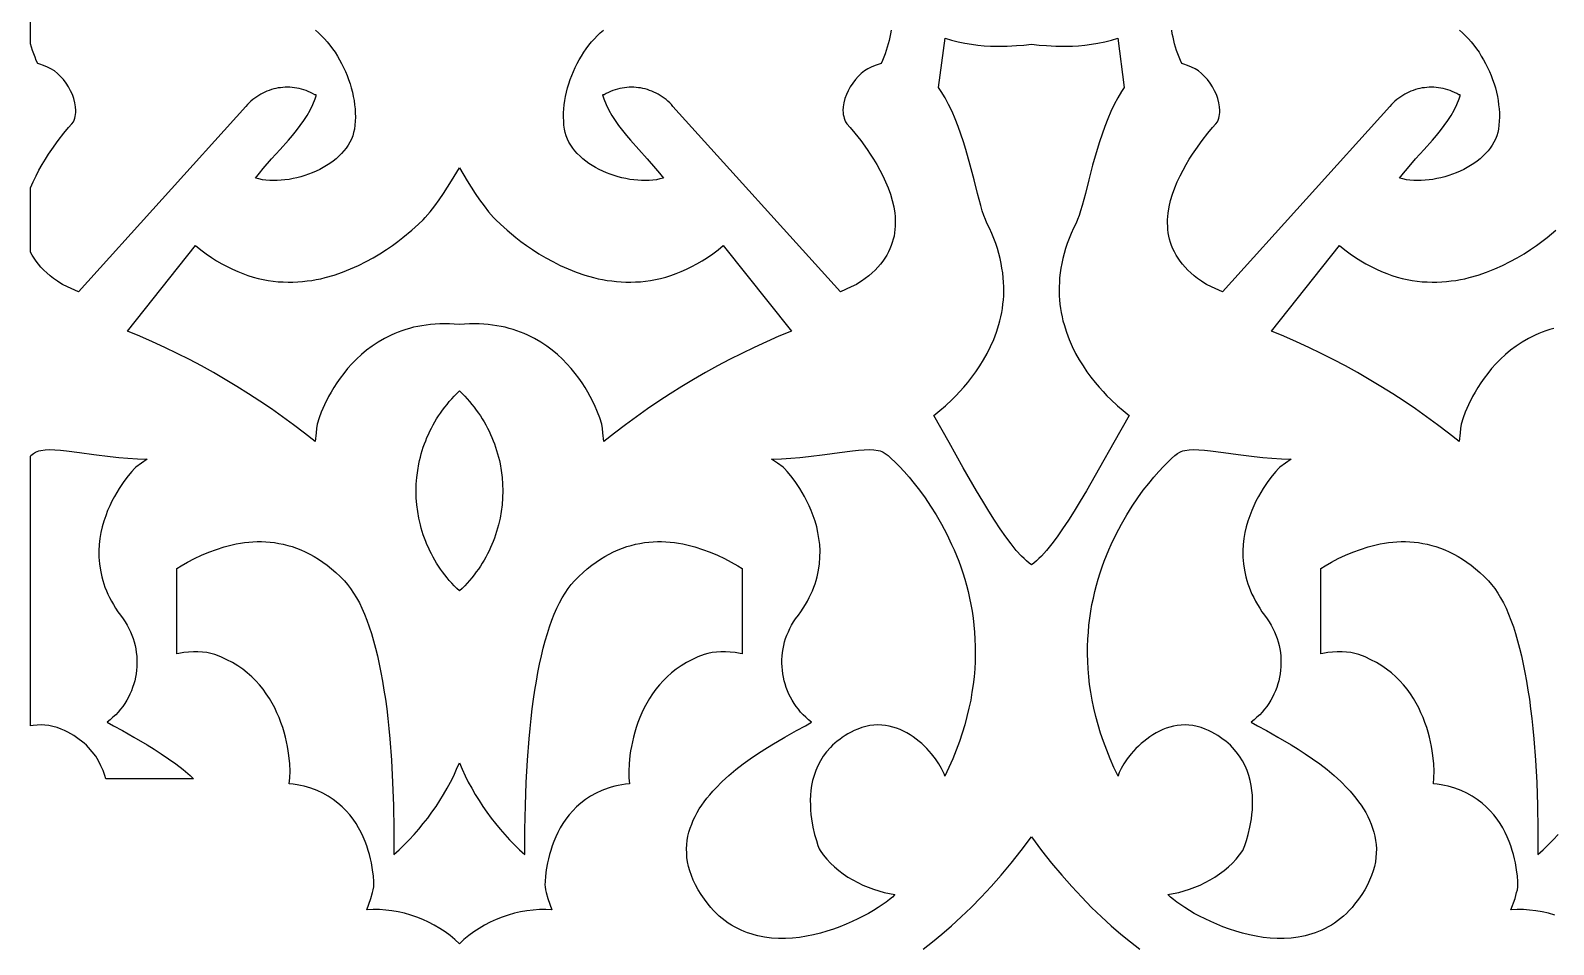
# Model space of a CAD drawing. Extents: x -350 to 350, y -780 to 780.
# Drawn here: x -110 to -3.5, y -111.6 to -47.7 of the extents above; entities that cross this region are included whole.
import ezdxf

# ---------------------------------------------------------------- set-up
doc = ezdxf.new("R2010")
doc.units = 0
doc.layers.add('LAYER_1', color=18, linetype='CONTINUOUS')

msp = doc.modelspace()

# ---------------------------------------------------------------- linework, layer by layer
at = {"layer": 'LAYER_1'}
for points in [[(-90.07, -47.67), (-89.86, -47.86), (-89.65, -48.07), (-89.44, -48.28), (-89.25, -48.5), (-89.06, -48.74), (-88.88, -48.98), (-88.7, -49.23), (-88.54, -49.49), (-88.38, -49.75), (-88.24, -50.02), (-88.1, -50.29), (-87.97, -50.57), (-87.86, -50.85), (-87.75, -51.14), (-87.65, -51.43), (-87.57, -51.72), (-87.49, -52.01), (-87.43, -52.31), (-87.37, -52.6), (-87.33, -52.89), (-87.3, -53.19), (-87.29, -53.47), (-87.28, -53.76), (-87.29, -54.05), (-87.31, -54.33), (-87.35, -54.6), (-87.4, -54.84), (-87.46, -55.07), (-87.55, -55.29), (-87.66, -55.51), (-87.78, -55.72), (-87.92, -55.92), (-88.08, -56.12), (-88.25, -56.31), (-88.43, -56.49), (-88.63, -56.67), (-88.84, -56.83), (-89.06, -56.99), (-89.29, -57.14), (-89.53, -57.28), (-89.77, -57.41), (-90.03, -57.54), (-90.29, -57.65), (-90.55, -57.75), (-90.82, -57.84), (-91.09, -57.93), (-91.37, -58), (-91.64, -58.06), (-91.92, -58.11), (-92.2, -58.15), (-92.47, -58.17), (-92.74, -58.19), (-93.01, -58.19), (-93.27, -58.18), (-93.53, -58.16), (-93.78, -58.13), (-94.03, -58.08), (-94.26, -58.02), (-93.99, -57.67), (-93.72, -57.34), (-93.14, -56.68), (-92.54, -56.03), (-91.96, -55.37), (-91.68, -55.04), (-91.4, -54.7), (-91.14, -54.35), (-90.89, -54), (-90.66, -53.64), (-90.45, -53.27), (-90.26, -52.88), (-90.09, -52.49), (-90.02, -52.26), (-90.01, -52.19), (-90.12, -52.19), (-90.27, -52.1), (-90.42, -52.03), (-90.57, -51.96), (-90.73, -51.9), (-90.89, -51.84), (-91.05, -51.8), (-91.21, -51.76), (-91.37, -51.73), (-91.54, -51.7), (-91.7, -51.68), (-91.86, -51.67), (-92.03, -51.67), (-92.19, -51.67), (-92.35, -51.68), (-92.51, -51.7), (-92.67, -51.72), (-92.83, -51.75), (-92.99, -51.79), (-93.15, -51.83), (-93.31, -51.89), (-93.46, -51.94), (-93.61, -52.01), (-93.76, -52.08), (-93.9, -52.16), (-94.04, -52.24), (-94.18, -52.33), (-94.32, -52.43), (-94.45, -52.53), (-94.58, -52.64), (-94.7, -52.76), (-94.82, -52.88), (-94.94, -53.01), (-106.65, -65.96), (-107.41, -65.63), (-107.77, -65.45), (-107.95, -65.34), (-108.12, -65.23), (-108.38, -65.04), (-108.63, -64.85), (-108.86, -64.65), (-109.07, -64.45), (-109.27, -64.24), (-109.44, -64.04), (-109.61, -63.83), (-109.75, -63.61), (-109.89, -63.4), (-110, -63.19), (-110, -58.74), (-109.99, -58.7), (-109.81, -58.27), (-109.61, -57.86), (-109.41, -57.46), (-109.19, -57.07), (-108.96, -56.7), (-108.73, -56.34), (-108.51, -56.01), (-108.06, -55.4), (-107.66, -54.89), (-107.33, -54.49), (-107.1, -54.22), (-107, -54.08), (-106.95, -53.96), (-106.9, -53.83), (-106.87, -53.71), (-106.85, -53.57), (-106.83, -53.44), (-106.83, -53.3), (-106.84, -53.03), (-106.89, -52.75), (-106.96, -52.46), (-107.06, -52.18), (-107.19, -51.91), (-107.34, -51.64), (-107.51, -51.38), (-107.69, -51.14), (-107.89, -50.92), (-108.11, -50.71), (-108.33, -50.53), (-108.57, -50.38), (-108.81, -50.26), (-109.08, -50.14), (-109.35, -50.05), (-109.48, -50.01), (-109.59, -49.79), (-109.68, -49.56), (-109.77, -49.33), (-109.85, -49.1), (-109.92, -48.87), (-109.99, -48.64), (-110, -48.6), (-110, -44.28)], [(-49.81, -47.69), (-49.85, -47.93), (-49.9, -48.16), (-49.95, -48.4), (-50.01, -48.64), (-50.08, -48.87), (-50.15, -49.1), (-50.24, -49.33), (-50.32, -49.56), (-50.42, -49.79), (-50.52, -50.01), (-50.65, -50.05), (-50.92, -50.14), (-51.2, -50.26), (-51.44, -50.38), (-51.67, -50.53), (-51.9, -50.71), (-52.11, -50.92), (-52.31, -51.14), (-52.5, -51.38), (-52.67, -51.64), (-52.81, -51.91), (-52.94, -52.18), (-53.04, -52.46), (-53.12, -52.75), (-53.16, -53.03), (-53.18, -53.3), (-53.17, -53.44), (-53.16, -53.57), (-53.13, -53.71), (-53.1, -53.83), (-53.06, -53.96), (-53.01, -54.08), (-52.9, -54.22), (-52.67, -54.49), (-52.34, -54.89), (-51.94, -55.4), (-51.5, -56.01), (-51.27, -56.34), (-51.04, -56.7), (-50.82, -57.07), (-50.6, -57.46), (-50.39, -57.86), (-50.2, -58.27), (-50.02, -58.7), (-49.86, -59.14), (-49.73, -59.58), (-49.63, -60.03), (-49.56, -60.48), (-49.54, -60.7), (-49.52, -60.93), (-49.52, -61.16), (-49.53, -61.39), (-49.55, -61.61), (-49.57, -61.84), (-49.61, -62.07), (-49.67, -62.29), (-49.73, -62.52), (-49.81, -62.74), (-49.9, -62.96), (-50, -63.18), (-50.12, -63.4), (-50.25, -63.61), (-50.4, -63.83), (-50.56, -64.04), (-50.74, -64.24), (-50.93, -64.45), (-51.14, -64.65), (-51.37, -64.85), (-51.62, -65.04), (-51.88, -65.23), (-52.06, -65.34), (-52.23, -65.45), (-52.6, -65.63), (-53.35, -65.96), (-65.07, -53.01), (-65.18, -52.88), (-65.3, -52.76), (-65.42, -52.64), (-65.55, -52.53), (-65.68, -52.43), (-65.82, -52.33), (-65.96, -52.24), (-66.1, -52.16), (-66.25, -52.08), (-66.4, -52.01), (-66.55, -51.94), (-66.7, -51.89), (-66.85, -51.83), (-67.01, -51.79), (-67.17, -51.75), (-67.33, -51.72), (-67.49, -51.7), (-67.65, -51.68), (-67.81, -51.67), (-67.98, -51.67), (-68.14, -51.67), (-68.3, -51.68), (-68.47, -51.7), (-68.63, -51.73), (-68.79, -51.76), (-68.95, -51.8), (-69.11, -51.84), (-69.27, -51.9), (-69.43, -51.96), (-69.58, -52.03), (-69.74, -52.1), (-69.89, -52.19), (-70, -52.19), (-69.98, -52.26), (-69.91, -52.49), (-69.75, -52.88), (-69.56, -53.27), (-69.35, -53.64), (-69.11, -54), (-68.87, -54.35), (-68.6, -54.7), (-68.33, -55.04), (-68.04, -55.37), (-67.46, -56.03), (-66.87, -56.68), (-66.29, -57.34), (-66.01, -57.67), (-65.74, -58.02), (-65.98, -58.08), (-66.22, -58.13), (-66.47, -58.16), (-66.73, -58.18), (-66.99, -58.19), (-67.26, -58.19), (-67.53, -58.17), (-67.81, -58.15), (-68.08, -58.11), (-68.36, -58.06), (-68.64, -58), (-68.91, -57.93), (-69.18, -57.84), (-69.45, -57.75), (-69.72, -57.65), (-69.98, -57.54), (-70.23, -57.41), (-70.48, -57.28), (-70.72, -57.14), (-70.95, -56.99), (-71.17, -56.83), (-71.37, -56.67), (-71.57, -56.49), (-71.76, -56.31), (-71.93, -56.12), (-72.08, -55.92), (-72.22, -55.72), (-72.35, -55.51), (-72.45, -55.29), (-72.54, -55.07), (-72.61, -54.84), (-72.66, -54.6), (-72.69, -54.33), (-72.71, -54.05), (-72.72, -53.76), (-72.72, -53.47), (-72.7, -53.19), (-72.67, -52.89), (-72.63, -52.6), (-72.58, -52.31), (-72.51, -52.01), (-72.44, -51.72), (-72.35, -51.43), (-72.26, -51.14), (-72.15, -50.85), (-72.03, -50.57), (-71.9, -50.29), (-71.77, -50.02), (-71.62, -49.75), (-71.46, -49.49), (-71.3, -49.23), (-71.13, -48.98), (-70.95, -48.74), (-70.76, -48.5), (-70.56, -48.28), (-70.36, -48.07), (-70.15, -47.86), (-69.93, -47.67)], [(-10.07, -47.67), (-9.85, -47.86), (-9.64, -48.07), (-9.44, -48.28), (-9.24, -48.5), (-9.06, -48.74), (-8.87, -48.98), (-8.7, -49.23), (-8.54, -49.49), (-8.38, -49.75), (-8.24, -50.02), (-8.1, -50.29), (-7.97, -50.57), (-7.85, -50.85), (-7.75, -51.14), (-7.65, -51.43), (-7.56, -51.72), (-7.49, -52.01), (-7.42, -52.31), (-7.37, -52.6), (-7.33, -52.89), (-7.3, -53.19), (-7.28, -53.47), (-7.28, -53.76), (-7.29, -54.05), (-7.31, -54.33), (-7.35, -54.6), (-7.39, -54.84), (-7.46, -55.07), (-7.55, -55.29), (-7.66, -55.51), (-7.78, -55.72), (-7.92, -55.92), (-8.07, -56.12), (-8.25, -56.31), (-8.43, -56.49), (-8.63, -56.67), (-8.84, -56.83), (-9.06, -56.99), (-9.29, -57.14), (-9.52, -57.28), (-9.77, -57.41), (-10.03, -57.54), (-10.29, -57.65), (-10.55, -57.75), (-10.82, -57.84), (-11.09, -57.93), (-11.37, -58), (-11.64, -58.06), (-11.92, -58.11), (-12.19, -58.15), (-12.47, -58.17), (-12.74, -58.19), (-13.01, -58.19), (-13.27, -58.18), (-13.53, -58.16), (-13.78, -58.13), (-14.02, -58.08), (-14.26, -58.02), (-13.99, -57.67), (-13.71, -57.34), (-13.14, -56.68), (-12.54, -56.03), (-11.96, -55.37), (-11.67, -55.04), (-11.4, -54.7), (-11.14, -54.35), (-10.89, -54), (-10.66, -53.64), (-10.44, -53.27), (-10.25, -52.88), (-10.09, -52.49), (-10.02, -52.26), (-10.01, -52.19), (-10.11, -52.19), (-10.26, -52.1), (-10.42, -52.03), (-10.57, -51.96), (-10.73, -51.9), (-10.89, -51.84), (-11.05, -51.8), (-11.21, -51.76), (-11.37, -51.73), (-11.53, -51.7), (-11.7, -51.68), (-11.86, -51.67), (-12.02, -51.67), (-12.19, -51.67), (-12.35, -51.68), (-12.51, -51.7), (-12.67, -51.72), (-12.83, -51.75), (-12.99, -51.79), (-13.15, -51.83), (-13.3, -51.89), (-13.46, -51.94), (-13.61, -52.01), (-13.75, -52.08), (-13.9, -52.16), (-14.04, -52.24), (-14.18, -52.33), (-14.32, -52.43), (-14.45, -52.53), (-14.58, -52.64), (-14.7, -52.76), (-14.82, -52.88), (-14.94, -53.01), (-26.65, -65.96), (-27.41, -65.63), (-27.77, -65.45), (-27.95, -65.34), (-28.12, -65.23), (-28.38, -65.04), (-28.63, -64.85), (-28.86, -64.65), (-29.07, -64.45), (-29.26, -64.24), (-29.44, -64.04), (-29.6, -63.83), (-29.75, -63.61), (-29.88, -63.4), (-30, -63.18), (-30.11, -62.96), (-30.2, -62.74), (-30.27, -62.52), (-30.34, -62.29), (-30.39, -62.07), (-30.43, -61.84), (-30.46, -61.61), (-30.47, -61.39), (-30.48, -61.16), (-30.48, -60.93), (-30.46, -60.7), (-30.44, -60.48), (-30.37, -60.03), (-30.27, -59.58), (-30.14, -59.14), (-29.98, -58.7), (-29.81, -58.27), (-29.61, -57.86), (-29.4, -57.46), (-29.19, -57.07), (-28.96, -56.7), (-28.73, -56.34), (-28.5, -56.01), (-28.06, -55.4), (-27.66, -54.89), (-27.33, -54.49), (-27.1, -54.22), (-27, -54.08), (-26.94, -53.96), (-26.9, -53.83), (-26.87, -53.71), (-26.85, -53.57), (-26.83, -53.44), (-26.83, -53.3), (-26.84, -53.03), (-26.89, -52.75), (-26.96, -52.46), (-27.06, -52.18), (-27.19, -51.91), (-27.34, -51.64), (-27.51, -51.38), (-27.69, -51.14), (-27.89, -50.92), (-28.11, -50.71), (-28.33, -50.53), (-28.56, -50.38), (-28.8, -50.26), (-29.08, -50.14), (-29.35, -50.05), (-29.48, -50.01), (-29.58, -49.79), (-29.68, -49.56), (-29.77, -49.33), (-29.85, -49.1), (-29.92, -48.87), (-29.99, -48.64), (-30.05, -48.4), (-30.1, -48.16), (-30.15, -47.93), (-30.19, -47.69)], [(-3.48, -68.53), (-3.76, -68.61), (-4.02, -68.69), (-4.28, -68.79), (-4.53, -68.89), (-4.78, -68.99), (-5.24, -69.23), (-5.69, -69.48), (-6.1, -69.76), (-6.49, -70.05), (-6.86, -70.36), (-7.2, -70.67), (-7.52, -71), (-7.82, -71.33), (-8.09, -71.67), (-8.34, -72), (-8.58, -72.33), (-8.79, -72.66), (-8.98, -72.98), (-9.15, -73.29), (-9.44, -73.87), (-9.66, -74.37), (-9.81, -74.78), (-9.95, -75.23), (-10, -75.53), (-10.03, -75.83), (-10.09, -76.43), (-10.84, -75.84), (-11.6, -75.26), (-12.37, -74.7), (-13.15, -74.15), (-13.94, -73.61), (-14.74, -73.09), (-15.56, -72.58), (-16.38, -72.09), (-17.2, -71.61), (-18.04, -71.15), (-18.89, -70.7), (-19.74, -70.27), (-20.6, -69.86), (-21.47, -69.46), (-22.34, -69.08), (-23.22, -68.71), (-18.45, -62.73), (-18.08, -63.03), (-17.71, -63.31), (-17.34, -63.56), (-16.97, -63.8), (-16.61, -64.02), (-16.24, -64.21), (-15.88, -64.39), (-15.51, -64.55), (-15.15, -64.7), (-14.79, -64.83), (-14.43, -64.94), (-14.07, -65.03), (-13.72, -65.11), (-13.37, -65.17), (-13.02, -65.22), (-12.67, -65.26), (-12.33, -65.28), (-11.98, -65.29), (-11.64, -65.29), (-11.31, -65.28), (-10.98, -65.25), (-10.65, -65.21), (-10.32, -65.17), (-10, -65.11), (-9.69, -65.05), (-9.38, -64.97), (-8.77, -64.8), (-8.17, -64.6), (-7.6, -64.37), (-7.05, -64.13), (-6.53, -63.86), (-6.03, -63.59), (-5.55, -63.31), (-5.11, -63.02), (-4.69, -62.73), (-4.3, -62.45), (-3.94, -62.18), (-3.33, -61.67)], [(-3.41, -109.53), (-3.84, -109.4), (-4.28, -109.31), (-4.72, -109.23), (-5.16, -109.18), (-5.6, -109.15), (-6.03, -109.15), (-6.47, -109.17), (-6.18, -108.37), (-6.07, -107.96), (-6.02, -107.76), (-5.99, -107.55), (-5.98, -107.42), (-5.99, -107.18), (-6.01, -106.82), (-6.07, -106.38), (-6.16, -105.87), (-6.22, -105.59), (-6.29, -105.3), (-6.38, -105.01), (-6.48, -104.7), (-6.6, -104.39), (-6.73, -104.07), (-6.88, -103.76), (-7.04, -103.44), (-7.23, -103.13), (-7.44, -102.83), (-7.67, -102.53), (-7.92, -102.24), (-8.2, -101.96), (-8.49, -101.7), (-8.82, -101.45), (-9.17, -101.22), (-9.55, -101.02), (-9.96, -100.83), (-10.39, -100.67), (-10.62, -100.6), (-10.86, -100.53), (-11.11, -100.47), (-11.36, -100.42), (-11.62, -100.38), (-11.89, -100.35), (-11.86, -99.95), (-11.84, -99.48), (-11.87, -98.95), (-11.92, -98.37), (-11.97, -98.06), (-12.02, -97.74), (-12.09, -97.42), (-12.17, -97.09), (-12.26, -96.75), (-12.36, -96.41), (-12.48, -96.07), (-12.61, -95.73), (-12.76, -95.39), (-12.92, -95.05), (-13.1, -94.72), (-13.29, -94.39), (-13.5, -94.07), (-13.73, -93.75), (-13.98, -93.45), (-14.24, -93.15), (-14.53, -92.87), (-14.83, -92.6), (-15.16, -92.34), (-15.5, -92.1), (-15.87, -91.88), (-16.26, -91.68), (-16.67, -91.49), (-17.11, -91.33), (-17.38, -91.25), (-17.67, -91.19), (-17.97, -91.15), (-18.28, -91.14), (-18.61, -91.14), (-18.94, -91.15), (-19.28, -91.19), (-19.62, -91.24), (-19.77, -91.27), (-19.77, -85.3), (-19.46, -85.11), (-19.01, -84.86), (-18.54, -84.61), (-18.04, -84.38), (-17.53, -84.16), (-17, -83.97), (-16.45, -83.79), (-15.89, -83.65), (-15.61, -83.59), (-15.32, -83.54), (-15.03, -83.5), (-14.74, -83.47), (-14.44, -83.45), (-14.14, -83.43), (-13.84, -83.43), (-13.54, -83.44), (-13.24, -83.47), (-12.93, -83.5), (-12.63, -83.55), (-12.32, -83.61), (-12.01, -83.69), (-11.71, -83.78), (-11.4, -83.89), (-11.09, -84.01), (-10.78, -84.14), (-10.47, -84.3), (-10.17, -84.47), (-9.86, -84.66), (-9.55, -84.86), (-9.25, -85.08), (-8.95, -85.33), (-8.64, -85.59), (-8.34, -85.87), (-8.05, -86.17), (-7.82, -86.43), (-7.6, -86.71), (-7.39, -87.02), (-7.19, -87.35), (-7, -87.71), (-6.81, -88.09), (-6.64, -88.5), (-6.47, -88.93), (-6.3, -89.38), (-6.15, -89.86), (-6, -90.36), (-5.86, -90.88), (-5.73, -91.42), (-5.61, -91.99), (-5.49, -92.57), (-5.38, -93.18), (-5.28, -93.8), (-5.18, -94.45), (-5.09, -95.11), (-5.01, -95.8), (-4.94, -96.5), (-4.87, -97.22), (-4.76, -98.7), (-4.67, -100.26), (-4.62, -101.88), (-4.58, -103.56), (-4.58, -105.29), (-4.21, -104.96), (-3.86, -104.62), (-3.51, -104.27), (-3.17, -103.9)], [(-47.57, -111.92), (-46.92, -111.41), (-46.26, -110.87), (-45.59, -110.28), (-44.91, -109.66), (-44.22, -109), (-43.52, -108.29), (-42.82, -107.54), (-42.12, -106.74), (-41.41, -105.9), (-40.71, -105.01), (-40, -104.07), (-39.29, -105.01), (-38.59, -105.9), (-37.88, -106.74), (-37.18, -107.54), (-36.48, -108.29), (-35.79, -109), (-35.1, -109.66), (-34.42, -110.28), (-33.74, -110.87), (-33.08, -111.41), (-32.43, -111.92)]]:
    msp.add_lwpolyline(points, dxfattribs=at)
for points in [[(-33.51, -51.68), (-33.56, -51.75), (-33.7, -51.96), (-33.96, -52.4), (-34.21, -52.87), (-34.45, -53.37), (-34.67, -53.88), (-34.87, -54.41), (-35.06, -54.95), (-35.24, -55.49), (-35.41, -56.03), (-35.72, -57.11), (-35.99, -58.14), (-36.23, -59.1), (-36.46, -59.94), (-36.57, -60.31), (-36.67, -60.64), (-36.78, -60.92), (-36.88, -61.16), (-37.06, -61.52), (-37.22, -61.89), (-37.37, -62.25), (-37.5, -62.6), (-37.62, -62.95), (-37.72, -63.3), (-37.81, -63.64), (-37.88, -63.98), (-37.95, -64.32), (-37.99, -64.65), (-38.03, -64.98), (-38.05, -65.3), (-38.07, -65.62), (-38.07, -65.93), (-38.06, -66.24), (-38.04, -66.54), (-38.01, -66.84), (-37.97, -67.13), (-37.92, -67.42), (-37.86, -67.71), (-37.8, -67.99), (-37.72, -68.26), (-37.56, -68.8), (-37.36, -69.31), (-37.15, -69.8), (-36.91, -70.27), (-36.66, -70.72), (-36.39, -71.15), (-36.12, -71.56), (-35.84, -71.94), (-35.55, -72.3), (-35.27, -72.63), (-34.99, -72.94), (-34.72, -73.23), (-34.46, -73.49), (-33.98, -73.93), (-33.59, -74.27), (-33.31, -74.5), (-33.17, -74.61), (-34.24, -76.51), (-35.23, -78.27), (-36.15, -79.87), (-36.59, -80.6), (-37.01, -81.29), (-37.42, -81.94), (-37.82, -82.54), (-38.2, -83.09), (-38.58, -83.59), (-38.94, -84.04), (-39.3, -84.44), (-39.48, -84.61), (-39.65, -84.78), (-39.83, -84.93), (-40, -85.06), (-40.17, -84.93), (-40.35, -84.78), (-40.52, -84.61), (-40.7, -84.44), (-41.06, -84.04), (-41.42, -83.59), (-41.8, -83.09), (-42.18, -82.54), (-42.58, -81.94), (-42.99, -81.29), (-43.41, -80.6), (-43.85, -79.87), (-44.77, -78.27), (-45.76, -76.51), (-46.83, -74.61), (-46.69, -74.5), (-46.41, -74.27), (-46.02, -73.93), (-45.54, -73.49), (-45.28, -73.23), (-45.01, -72.94), (-44.73, -72.63), (-44.45, -72.3), (-44.17, -71.94), (-43.89, -71.56), (-43.61, -71.15), (-43.35, -70.72), (-43.09, -70.27), (-42.86, -69.8), (-42.64, -69.31), (-42.45, -68.8), (-42.28, -68.26), (-42.2, -67.99), (-42.14, -67.71), (-42.08, -67.42), (-42.03, -67.13), (-41.99, -66.84), (-41.96, -66.54), (-41.94, -66.24), (-41.93, -65.93), (-41.94, -65.62), (-41.95, -65.3), (-41.97, -64.98), (-42.01, -64.65), (-42.06, -64.32), (-42.12, -63.98), (-42.19, -63.64), (-42.28, -63.3), (-42.38, -62.95), (-42.5, -62.6), (-42.63, -62.25), (-42.78, -61.89), (-42.94, -61.52), (-43.12, -61.16), (-43.22, -60.92), (-43.33, -60.64), (-43.44, -60.31), (-43.54, -59.94), (-43.77, -59.1), (-44.01, -58.14), (-44.29, -57.11), (-44.59, -56.03), (-44.76, -55.49), (-44.94, -54.95), (-45.13, -54.41), (-45.33, -53.88), (-45.55, -53.37), (-45.79, -52.87), (-46.04, -52.4), (-46.31, -51.96), (-46.45, -51.75), (-46.49, -51.68), (-46.04, -48.24), (-45.59, -48.38), (-45.12, -48.5), (-44.66, -48.6), (-44.19, -48.67), (-43.74, -48.73), (-43.3, -48.77), (-42.87, -48.79), (-42.46, -48.8), (-41.7, -48.8), (-41.05, -48.76), (-40.53, -48.72), (-40, -48.65), (-39.47, -48.72), (-38.95, -48.76), (-38.3, -48.8), (-37.55, -48.8), (-37.13, -48.79), (-36.71, -48.77), (-36.26, -48.73), (-35.81, -48.67), (-35.35, -48.6), (-34.88, -48.5), (-34.41, -48.38), (-33.96, -48.24)], [(-79.46, -58.21), (-78.89, -59.1), (-78.59, -59.54), (-78.28, -59.97), (-77.96, -60.38), (-77.61, -60.78), (-77.46, -60.94), (-77.14, -61.25), (-76.67, -61.67), (-76.06, -62.18), (-75.7, -62.45), (-75.31, -62.73), (-74.89, -63.02), (-74.45, -63.31), (-73.97, -63.59), (-73.47, -63.86), (-72.95, -64.13), (-72.4, -64.37), (-71.83, -64.6), (-71.24, -64.8), (-70.63, -64.97), (-70.31, -65.05), (-70, -65.11), (-69.68, -65.17), (-69.35, -65.21), (-69.02, -65.25), (-68.69, -65.28), (-68.36, -65.29), (-68.02, -65.29), (-67.68, -65.28), (-67.33, -65.26), (-66.98, -65.22), (-66.63, -65.17), (-66.28, -65.11), (-65.93, -65.03), (-65.57, -64.94), (-65.21, -64.83), (-64.85, -64.7), (-64.49, -64.55), (-64.13, -64.39), (-63.76, -64.21), (-63.4, -64.02), (-63.03, -63.8), (-62.66, -63.56), (-62.29, -63.31), (-61.92, -63.03), (-61.56, -62.73), (-56.78, -68.71), (-57.66, -69.08), (-58.54, -69.46), (-59.4, -69.86), (-60.26, -70.27), (-61.12, -70.7), (-61.96, -71.15), (-62.8, -71.61), (-63.63, -72.09), (-64.45, -72.58), (-65.26, -73.09), (-66.06, -73.61), (-66.85, -74.15), (-67.63, -74.7), (-68.4, -75.26), (-69.16, -75.84), (-69.91, -76.43), (-69.97, -75.83), (-70, -75.53), (-70.05, -75.23), (-70.19, -74.78), (-70.34, -74.37), (-70.56, -73.87), (-70.85, -73.29), (-71.02, -72.98), (-71.22, -72.66), (-71.43, -72.33), (-71.66, -72), (-71.91, -71.67), (-72.18, -71.33), (-72.48, -71), (-72.8, -70.67), (-73.14, -70.36), (-73.51, -70.05), (-73.9, -69.76), (-74.32, -69.48), (-74.76, -69.23), (-75.23, -68.99), (-75.47, -68.89), (-75.72, -68.79), (-75.98, -68.69), (-76.25, -68.61), (-76.52, -68.53), (-76.8, -68.45), (-77.08, -68.39), (-77.38, -68.34), (-77.68, -68.29), (-77.99, -68.25), (-78.3, -68.23), (-78.63, -68.21), (-78.96, -68.2), (-79.3, -68.21), (-79.65, -68.22), (-80, -68.25), (-80.36, -68.22), (-80.7, -68.21), (-81.04, -68.2), (-81.38, -68.21), (-81.7, -68.23), (-82.02, -68.25), (-82.32, -68.29), (-82.63, -68.34), (-82.92, -68.39), (-83.21, -68.45), (-83.49, -68.53), (-83.76, -68.61), (-84.02, -68.69), (-84.28, -68.79), (-84.53, -68.89), (-84.78, -68.99), (-85.25, -69.23), (-85.69, -69.48), (-86.1, -69.76), (-86.5, -70.05), (-86.86, -70.36), (-87.2, -70.67), (-87.52, -71), (-87.82, -71.33), (-88.09, -71.67), (-88.35, -72), (-88.58, -72.33), (-88.79, -72.66), (-88.98, -72.98), (-89.15, -73.29), (-89.44, -73.87), (-89.66, -74.37), (-89.81, -74.78), (-89.95, -75.23), (-90, -75.53), (-90.03, -75.83), (-90.1, -76.43), (-90.84, -75.84), (-91.6, -75.26), (-92.37, -74.7), (-93.15, -74.15), (-93.95, -73.61), (-94.75, -73.09), (-95.56, -72.58), (-96.38, -72.09), (-97.21, -71.61), (-98.04, -71.15), (-98.89, -70.7), (-99.74, -70.27), (-100.6, -69.86), (-101.47, -69.46), (-102.34, -69.08), (-103.22, -68.71), (-98.45, -62.73), (-98.08, -63.03), (-97.71, -63.31), (-97.34, -63.56), (-96.98, -63.8), (-96.61, -64.02), (-96.24, -64.21), (-95.88, -64.39), (-95.51, -64.55), (-95.15, -64.7), (-94.79, -64.83), (-94.43, -64.94), (-94.08, -65.03), (-93.72, -65.11), (-93.37, -65.17), (-93.02, -65.22), (-92.67, -65.26), (-92.33, -65.28), (-91.99, -65.29), (-91.65, -65.29), (-91.31, -65.28), (-90.98, -65.25), (-90.65, -65.21), (-90.33, -65.17), (-90.01, -65.11), (-89.69, -65.05), (-89.38, -64.97), (-88.77, -64.8), (-88.18, -64.6), (-87.61, -64.37), (-87.06, -64.13), (-86.53, -63.86), (-86.03, -63.59), (-85.56, -63.31), (-85.11, -63.02), (-84.69, -62.73), (-84.3, -62.45), (-83.95, -62.18), (-83.33, -61.67), (-82.86, -61.25), (-82.54, -60.94), (-82.39, -60.78), (-82.05, -60.38), (-81.72, -59.97), (-81.41, -59.54), (-81.12, -59.1), (-80.55, -58.21), (-80, -57.31)], [(-79.82, -73.08), (-79.63, -73.27), (-79.46, -73.45), (-79.29, -73.64), (-79.13, -73.84), (-78.97, -74.03), (-78.82, -74.23), (-78.68, -74.44), (-78.54, -74.64), (-78.41, -74.85), (-78.28, -75.06), (-78.16, -75.27), (-78.04, -75.49), (-77.93, -75.71), (-77.83, -75.93), (-77.73, -76.15), (-77.64, -76.38), (-77.55, -76.6), (-77.47, -76.83), (-77.4, -77.06), (-77.33, -77.29), (-77.27, -77.52), (-77.21, -77.76), (-77.16, -77.99), (-77.08, -78.46), (-77.02, -78.94), (-76.99, -79.41), (-76.97, -79.89), (-76.99, -80.37), (-77.02, -80.85), (-77.08, -81.32), (-77.16, -81.79), (-77.27, -82.26), (-77.33, -82.49), (-77.4, -82.72), (-77.47, -82.95), (-77.55, -83.18), (-77.64, -83.41), (-77.73, -83.63), (-77.83, -83.85), (-77.93, -84.07), (-78.04, -84.29), (-78.16, -84.51), (-78.28, -84.72), (-78.41, -84.93), (-78.54, -85.14), (-78.68, -85.35), (-78.82, -85.55), (-78.97, -85.75), (-79.13, -85.95), (-79.29, -86.14), (-79.46, -86.33), (-79.63, -86.52), (-79.82, -86.7), (-80, -86.88), (-80.19, -86.7), (-80.37, -86.52), (-80.54, -86.33), (-80.71, -86.14), (-80.87, -85.95), (-81.03, -85.75), (-81.18, -85.55), (-81.33, -85.35), (-81.47, -85.14), (-81.6, -84.93), (-81.73, -84.72), (-81.85, -84.51), (-81.96, -84.29), (-82.07, -84.07), (-82.17, -83.85), (-82.27, -83.63), (-82.36, -83.41), (-82.45, -83.18), (-82.53, -82.95), (-82.6, -82.72), (-82.67, -82.49), (-82.73, -82.26), (-82.84, -81.79), (-82.92, -81.32), (-82.98, -80.85), (-83.02, -80.37), (-83.03, -79.89), (-83.02, -79.41), (-82.98, -78.94), (-82.92, -78.46), (-82.84, -77.99), (-82.79, -77.76), (-82.73, -77.52), (-82.67, -77.29), (-82.6, -77.06), (-82.53, -76.83), (-82.45, -76.6), (-82.36, -76.38), (-82.27, -76.15), (-82.17, -75.93), (-82.07, -75.71), (-81.96, -75.49), (-81.85, -75.27), (-81.73, -75.06), (-81.6, -74.85), (-81.47, -74.64), (-81.33, -74.44), (-81.18, -74.23), (-81.03, -74.03), (-80.87, -73.84), (-80.71, -73.64), (-80.54, -73.45), (-80.37, -73.27), (-80.19, -73.08), (-80, -72.9)], [(-108.29, -77.01), (-107.91, -77.04), (-107.49, -77.08), (-106.58, -77.2), (-105.56, -77.34), (-104.42, -77.48), (-103.81, -77.55), (-103.18, -77.6), (-102.52, -77.65), (-101.83, -77.67), (-102.24, -77.94), (-102.63, -78.22), (-102.73, -78.32), (-102.92, -78.52), (-103.17, -78.83), (-103.47, -79.23), (-103.8, -79.71), (-103.97, -79.99), (-104.13, -80.28), (-104.3, -80.59), (-104.46, -80.92), (-104.61, -81.26), (-104.74, -81.62), (-104.87, -82), (-104.98, -82.39), (-105.07, -82.79), (-105.15, -83.2), (-105.2, -83.63), (-105.22, -84.07), (-105.22, -84.51), (-105.18, -84.97), (-105.11, -85.43), (-105.01, -85.9), (-104.95, -86.14), (-104.87, -86.38), (-104.79, -86.62), (-104.69, -86.86), (-104.58, -87.1), (-104.47, -87.34), (-104.34, -87.59), (-104.2, -87.83), (-104.05, -88.08), (-103.88, -88.33), (-103.71, -88.57), (-103.52, -88.82), (-103.37, -89.04), (-103.23, -89.26), (-103.11, -89.49), (-103, -89.73), (-102.9, -89.96), (-102.82, -90.2), (-102.75, -90.44), (-102.68, -90.69), (-102.63, -90.93), (-102.6, -91.18), (-102.57, -91.43), (-102.56, -91.67), (-102.55, -91.92), (-102.56, -92.17), (-102.58, -92.42), (-102.61, -92.66), (-102.66, -92.91), (-102.71, -93.15), (-102.78, -93.38), (-102.86, -93.62), (-102.94, -93.85), (-103.04, -94.08), (-103.15, -94.3), (-103.27, -94.52), (-103.41, -94.74), (-103.55, -94.95), (-103.7, -95.15), (-103.87, -95.34), (-104.04, -95.53), (-104.23, -95.71), (-104.42, -95.89), (-104.63, -96.05), (-104.2, -96.3), (-103.56, -96.64), (-102.76, -97.09), (-101.84, -97.63), (-101.35, -97.93), (-100.85, -98.25), (-100.34, -98.6), (-99.83, -98.97), (-99.33, -99.36), (-98.84, -99.77), (-98.59, -100), (-104.74, -100), (-104.8, -99.77), (-104.92, -99.43), (-105.07, -99.09), (-105.24, -98.75), (-105.44, -98.43), (-105.68, -98.11), (-105.95, -97.81), (-106.09, -97.66), (-106.25, -97.52), (-106.42, -97.38), (-106.59, -97.25), (-106.78, -97.11), (-106.97, -96.99), (-107.18, -96.87), (-107.39, -96.75), (-107.62, -96.64), (-107.85, -96.53), (-108.14, -96.42), (-108.43, -96.34), (-108.71, -96.28), (-108.99, -96.25), (-109.26, -96.24), (-109.53, -96.25), (-109.8, -96.27), (-110, -96.31), (-110, -77.45), (-109.97, -77.42), (-109.78, -77.27), (-109.64, -77.17), (-109.54, -77.12), (-109.41, -77.09), (-109.27, -77.06), (-108.98, -77.02), (-108.65, -77)], [(-51.03, -77.02), (-50.73, -77.06), (-50.59, -77.09), (-50.46, -77.12), (-50.37, -77.17), (-50.22, -77.27), (-50.03, -77.42), (-49.8, -77.62), (-49.53, -77.88), (-49.23, -78.18), (-48.91, -78.52), (-48.56, -78.92), (-48.2, -79.36), (-47.82, -79.84), (-47.44, -80.37), (-47.05, -80.94), (-46.67, -81.55), (-46.29, -82.2), (-45.92, -82.9), (-45.58, -83.63), (-45.41, -84.01), (-45.25, -84.4), (-45.09, -84.8), (-44.94, -85.2), (-44.8, -85.62), (-44.67, -86.05), (-44.55, -86.48), (-44.43, -86.92), (-44.33, -87.37), (-44.24, -87.83), (-44.15, -88.3), (-44.08, -88.78), (-44.03, -89.26), (-43.98, -89.75), (-43.95, -90.25), (-43.93, -90.76), (-43.93, -91.28), (-43.94, -91.8), (-43.97, -92.33), (-44.01, -92.87), (-44.08, -93.41), (-44.16, -93.96), (-44.25, -94.52), (-44.37, -95.08), (-44.51, -95.66), (-44.66, -96.23), (-44.84, -96.82), (-45.04, -97.41), (-45.26, -98), (-45.5, -98.61), (-45.77, -99.21), (-46.06, -99.83), (-46.09, -99.71), (-46.14, -99.57), (-46.28, -99.28), (-46.47, -98.95), (-46.71, -98.61), (-46.99, -98.25), (-47.31, -97.9), (-47.48, -97.72), (-47.67, -97.55), (-47.86, -97.39), (-48.06, -97.23), (-48.27, -97.07), (-48.49, -96.93), (-48.72, -96.8), (-48.95, -96.67), (-49.19, -96.56), (-49.43, -96.47), (-49.69, -96.39), (-49.94, -96.32), (-50.2, -96.27), (-50.47, -96.25), (-50.74, -96.24), (-51.02, -96.25), (-51.3, -96.28), (-51.58, -96.34), (-51.86, -96.42), (-52.15, -96.53), (-52.39, -96.64), (-52.61, -96.75), (-52.83, -96.87), (-53.03, -96.99), (-53.23, -97.11), (-53.41, -97.25), (-53.59, -97.38), (-53.75, -97.52), (-53.91, -97.66), (-54.06, -97.81), (-54.33, -98.11), (-54.56, -98.43), (-54.76, -98.75), (-54.94, -99.09), (-55.08, -99.43), (-55.2, -99.77), (-55.3, -100.12), (-55.37, -100.47), (-55.42, -100.82), (-55.45, -101.16), (-55.47, -101.51), (-55.46, -101.84), (-55.45, -102.17), (-55.42, -102.49), (-55.38, -102.8), (-55.29, -103.38), (-55.17, -103.89), (-55.04, -104.33), (-54.93, -104.67), (-54.84, -104.9), (-54.78, -105.01), (-54.56, -105.32), (-54.32, -105.62), (-54.06, -105.9), (-53.78, -106.17), (-53.48, -106.42), (-53.16, -106.65), (-52.84, -106.87), (-52.5, -107.07), (-52.15, -107.26), (-51.79, -107.43), (-51.42, -107.59), (-51.05, -107.72), (-50.68, -107.84), (-50.3, -107.95), (-49.92, -108.03), (-49.55, -108.1), (-49.72, -108.27), (-49.93, -108.44), (-50.17, -108.62), (-50.44, -108.81), (-50.73, -109.01), (-51.05, -109.21), (-51.4, -109.41), (-51.76, -109.6), (-52.14, -109.8), (-52.54, -109.99), (-52.96, -110.17), (-53.39, -110.35), (-53.84, -110.51), (-54.3, -110.66), (-54.76, -110.8), (-55.24, -110.91), (-55.72, -111.01), (-56.21, -111.09), (-56.7, -111.14), (-57.19, -111.17), (-57.68, -111.17), (-58.17, -111.14), (-58.66, -111.08), (-58.9, -111.04), (-59.14, -110.98), (-59.38, -110.92), (-59.61, -110.85), (-59.85, -110.78), (-60.08, -110.69), (-60.31, -110.59), (-60.54, -110.48), (-60.76, -110.36), (-60.98, -110.23), (-61.2, -110.09), (-61.41, -109.94), (-61.62, -109.77), (-61.83, -109.6), (-62.03, -109.41), (-62.23, -109.21), (-62.42, -109), (-62.61, -108.77), (-62.87, -108.43), (-63.1, -108.09), (-63.31, -107.76), (-63.49, -107.42), (-63.65, -107.1), (-63.78, -106.77), (-63.89, -106.45), (-63.98, -106.13), (-64.05, -105.82), (-64.09, -105.51), (-64.11, -105.21), (-64.12, -104.9), (-64.1, -104.61), (-64.07, -104.31), (-64.02, -104.02), (-63.95, -103.74), (-63.86, -103.45), (-63.76, -103.18), (-63.65, -102.9), (-63.52, -102.64), (-63.38, -102.37), (-63.23, -102.11), (-63.06, -101.86), (-62.88, -101.61), (-62.7, -101.36), (-62.5, -101.12), (-62.29, -100.88), (-62.08, -100.65), (-61.63, -100.2), (-61.16, -99.77), (-60.67, -99.36), (-60.17, -98.97), (-59.66, -98.6), (-59.16, -98.25), (-58.65, -97.93), (-58.16, -97.63), (-57.24, -97.09), (-56.44, -96.64), (-55.8, -96.3), (-55.37, -96.05), (-55.58, -95.89), (-55.78, -95.71), (-55.96, -95.53), (-56.14, -95.34), (-56.3, -95.15), (-56.45, -94.95), (-56.6, -94.74), (-56.73, -94.52), (-56.85, -94.3), (-56.96, -94.08), (-57.06, -93.85), (-57.15, -93.62), (-57.23, -93.38), (-57.29, -93.15), (-57.35, -92.91), (-57.39, -92.66), (-57.42, -92.42), (-57.44, -92.17), (-57.45, -91.92), (-57.45, -91.67), (-57.43, -91.43), (-57.41, -91.18), (-57.37, -90.93), (-57.32, -90.69), (-57.26, -90.44), (-57.19, -90.2), (-57.1, -89.96), (-57, -89.73), (-56.89, -89.49), (-56.77, -89.26), (-56.63, -89.04), (-56.49, -88.82), (-56.3, -88.57), (-56.12, -88.33), (-55.96, -88.08), (-55.81, -87.83), (-55.67, -87.59), (-55.54, -87.34), (-55.42, -87.1), (-55.31, -86.86), (-55.22, -86.62), (-55.13, -86.38), (-55.06, -86.14), (-54.99, -85.9), (-54.89, -85.43), (-54.82, -84.97), (-54.79, -84.51), (-54.78, -84.07), (-54.81, -83.63), (-54.86, -83.2), (-54.93, -82.79), (-55.02, -82.39), (-55.13, -82), (-55.26, -81.62), (-55.4, -81.26), (-55.55, -80.92), (-55.71, -80.59), (-55.87, -80.28), (-56.04, -79.99), (-56.2, -79.71), (-56.53, -79.23), (-56.83, -78.83), (-57.09, -78.52), (-57.27, -78.32), (-57.37, -78.22), (-57.77, -77.94), (-58.17, -77.67), (-57.48, -77.65), (-56.82, -77.6), (-56.19, -77.55), (-55.58, -77.48), (-54.45, -77.34), (-53.42, -77.2), (-52.51, -77.08), (-52.1, -77.04), (-51.71, -77.01), (-51.36, -77)], [(-28.29, -77.01), (-27.91, -77.04), (-27.49, -77.08), (-26.58, -77.2), (-25.55, -77.34), (-24.42, -77.48), (-23.81, -77.55), (-23.18, -77.6), (-22.52, -77.65), (-21.83, -77.67), (-22.23, -77.94), (-22.63, -78.22), (-22.73, -78.32), (-22.92, -78.52), (-23.17, -78.83), (-23.47, -79.23), (-23.8, -79.71), (-23.97, -79.99), (-24.13, -80.28), (-24.3, -80.59), (-24.45, -80.92), (-24.6, -81.26), (-24.74, -81.62), (-24.87, -82), (-24.98, -82.39), (-25.07, -82.79), (-25.14, -83.2), (-25.19, -83.63), (-25.22, -84.07), (-25.21, -84.51), (-25.18, -84.97), (-25.11, -85.43), (-25.01, -85.9), (-24.94, -86.14), (-24.87, -86.38), (-24.78, -86.62), (-24.69, -86.86), (-24.58, -87.1), (-24.46, -87.34), (-24.34, -87.59), (-24.2, -87.83), (-24.04, -88.08), (-23.88, -88.33), (-23.7, -88.57), (-23.51, -88.82), (-23.37, -89.04), (-23.23, -89.26), (-23.11, -89.49), (-23, -89.73), (-22.9, -89.96), (-22.82, -90.2), (-22.74, -90.44), (-22.68, -90.69), (-22.63, -90.93), (-22.59, -91.18), (-22.57, -91.43), (-22.55, -91.67), (-22.55, -91.92), (-22.56, -92.17), (-22.58, -92.42), (-22.61, -92.66), (-22.66, -92.91), (-22.71, -93.15), (-22.78, -93.38), (-22.85, -93.62), (-22.94, -93.85), (-23.04, -94.08), (-23.15, -94.3), (-23.27, -94.52), (-23.4, -94.74), (-23.55, -94.95), (-23.7, -95.15), (-23.87, -95.34), (-24.04, -95.53), (-24.23, -95.71), (-24.42, -95.89), (-24.63, -96.05), (-24.2, -96.3), (-23.56, -96.64), (-22.76, -97.09), (-21.84, -97.63), (-21.35, -97.93), (-20.85, -98.25), (-20.34, -98.6), (-19.83, -98.97), (-19.33, -99.36), (-18.84, -99.77), (-18.37, -100.2), (-17.92, -100.65), (-17.71, -100.88), (-17.5, -101.12), (-17.31, -101.36), (-17.12, -101.61), (-16.94, -101.86), (-16.78, -102.11), (-16.62, -102.37), (-16.48, -102.64), (-16.35, -102.9), (-16.24, -103.18), (-16.14, -103.45), (-16.05, -103.74), (-15.98, -104.02), (-15.93, -104.31), (-15.9, -104.61), (-15.88, -104.9), (-15.89, -105.21), (-15.91, -105.51), (-15.95, -105.82), (-16.02, -106.13), (-16.11, -106.45), (-16.22, -106.77), (-16.35, -107.1), (-16.51, -107.42), (-16.69, -107.76), (-16.9, -108.09), (-17.13, -108.43), (-17.4, -108.77), (-17.58, -109), (-17.78, -109.21), (-17.97, -109.41), (-18.18, -109.6), (-18.38, -109.77), (-18.59, -109.94), (-18.8, -110.09), (-19.02, -110.23), (-19.24, -110.36), (-19.47, -110.48), (-19.69, -110.59), (-19.92, -110.69), (-20.15, -110.78), (-20.39, -110.85), (-20.62, -110.92), (-20.86, -110.98), (-21.1, -111.04), (-21.34, -111.08), (-21.83, -111.14), (-22.32, -111.17), (-22.81, -111.17), (-23.3, -111.14), (-23.79, -111.09), (-24.28, -111.01), (-24.76, -110.91), (-25.24, -110.8), (-25.7, -110.66), (-26.16, -110.51), (-26.61, -110.35), (-27.04, -110.17), (-27.46, -109.99), (-27.86, -109.8), (-28.24, -109.6), (-28.61, -109.41), (-28.95, -109.21), (-29.27, -109.01), (-29.56, -108.81), (-29.83, -108.62), (-30.07, -108.44), (-30.28, -108.27), (-30.46, -108.1), (-30.08, -108.03), (-29.7, -107.95), (-29.33, -107.84), (-28.95, -107.72), (-28.58, -107.59), (-28.21, -107.43), (-27.86, -107.26), (-27.51, -107.07), (-27.17, -106.87), (-26.84, -106.65), (-26.53, -106.42), (-26.23, -106.17), (-25.95, -105.9), (-25.68, -105.62), (-25.44, -105.32), (-25.22, -105.01), (-25.17, -104.9), (-25.07, -104.67), (-24.96, -104.33), (-24.84, -103.89), (-24.72, -103.38), (-24.62, -102.8), (-24.58, -102.49), (-24.55, -102.17), (-24.54, -101.84), (-24.54, -101.51), (-24.55, -101.16), (-24.58, -100.82), (-24.63, -100.47), (-24.71, -100.12), (-24.8, -99.77), (-24.92, -99.43), (-25.06, -99.09), (-25.24, -98.75), (-25.44, -98.43), (-25.68, -98.11), (-25.94, -97.81), (-26.09, -97.66), (-26.25, -97.52), (-26.41, -97.38), (-26.59, -97.25), (-26.77, -97.11), (-26.97, -96.99), (-27.17, -96.87), (-27.39, -96.75), (-27.61, -96.64), (-27.85, -96.53), (-28.14, -96.42), (-28.42, -96.34), (-28.71, -96.28), (-28.99, -96.25), (-29.26, -96.24), (-29.53, -96.25), (-29.8, -96.27), (-30.06, -96.32), (-30.32, -96.39), (-30.57, -96.47), (-30.81, -96.56), (-31.05, -96.67), (-31.28, -96.8), (-31.51, -96.93), (-31.73, -97.07), (-31.94, -97.23), (-32.14, -97.39), (-32.33, -97.55), (-32.52, -97.72), (-32.69, -97.9), (-33.02, -98.25), (-33.3, -98.61), (-33.53, -98.95), (-33.72, -99.28), (-33.86, -99.57), (-33.91, -99.71), (-33.94, -99.83), (-34.23, -99.21), (-34.5, -98.61), (-34.74, -98), (-34.96, -97.41), (-35.16, -96.82), (-35.34, -96.23), (-35.49, -95.66), (-35.63, -95.08), (-35.75, -94.52), (-35.85, -93.96), (-35.93, -93.41), (-35.99, -92.87), (-36.03, -92.33), (-36.06, -91.8), (-36.07, -91.28), (-36.07, -90.76), (-36.05, -90.25), (-36.02, -89.75), (-35.98, -89.26), (-35.92, -88.78), (-35.85, -88.3), (-35.77, -87.83), (-35.67, -87.37), (-35.57, -86.92), (-35.45, -86.48), (-35.33, -86.05), (-35.2, -85.62), (-35.06, -85.2), (-34.91, -84.8), (-34.76, -84.4), (-34.59, -84.01), (-34.43, -83.63), (-34.08, -82.9), (-33.71, -82.2), (-33.33, -81.55), (-32.95, -80.94), (-32.56, -80.37), (-32.18, -79.84), (-31.8, -79.36), (-31.44, -78.92), (-31.09, -78.52), (-30.77, -78.18), (-30.47, -77.88), (-30.2, -77.62), (-29.97, -77.42), (-29.78, -77.27), (-29.63, -77.17), (-29.54, -77.12), (-29.41, -77.09), (-29.27, -77.06), (-28.97, -77.02), (-28.65, -77)], [(-65.86, -83.43), (-65.56, -83.45), (-65.27, -83.47), (-64.97, -83.5), (-64.68, -83.54), (-64.39, -83.59), (-64.11, -83.65), (-63.55, -83.79), (-63, -83.97), (-62.47, -84.16), (-61.96, -84.38), (-61.46, -84.61), (-60.99, -84.86), (-60.54, -85.11), (-60.24, -85.3), (-60.24, -91.27), (-60.38, -91.24), (-60.73, -91.19), (-61.06, -91.15), (-61.39, -91.14), (-61.72, -91.14), (-62.03, -91.15), (-62.33, -91.19), (-62.62, -91.25), (-62.89, -91.33), (-63.33, -91.49), (-63.74, -91.68), (-64.13, -91.88), (-64.5, -92.1), (-64.84, -92.34), (-65.17, -92.6), (-65.47, -92.87), (-65.76, -93.15), (-66.02, -93.45), (-66.27, -93.75), (-66.5, -94.07), (-66.71, -94.39), (-66.9, -94.72), (-67.08, -95.05), (-67.24, -95.39), (-67.39, -95.73), (-67.52, -96.07), (-67.64, -96.41), (-67.74, -96.75), (-67.84, -97.09), (-67.91, -97.42), (-67.98, -97.74), (-68.03, -98.06), (-68.08, -98.37), (-68.14, -98.95), (-68.16, -99.48), (-68.15, -99.95), (-68.11, -100.35), (-68.38, -100.38), (-68.64, -100.42), (-68.89, -100.47), (-69.14, -100.53), (-69.38, -100.6), (-69.61, -100.67), (-70.04, -100.83), (-70.45, -101.02), (-70.83, -101.22), (-71.18, -101.45), (-71.51, -101.7), (-71.81, -101.96), (-72.08, -102.24), (-72.33, -102.53), (-72.56, -102.83), (-72.77, -103.13), (-72.96, -103.44), (-73.12, -103.76), (-73.27, -104.07), (-73.41, -104.39), (-73.52, -104.7), (-73.62, -105.01), (-73.71, -105.3), (-73.78, -105.59), (-73.84, -105.87), (-73.93, -106.38), (-73.99, -106.82), (-74.01, -107.18), (-74.02, -107.42), (-74.01, -107.55), (-73.98, -107.76), (-73.93, -107.96), (-73.82, -108.37), (-73.54, -109.17), (-73.97, -109.15), (-74.4, -109.15), (-74.84, -109.18), (-75.28, -109.23), (-75.72, -109.31), (-76.16, -109.4), (-76.59, -109.53), (-77.02, -109.67), (-77.44, -109.84), (-77.85, -110.02), (-78.25, -110.23), (-78.63, -110.46), (-79, -110.7), (-79.35, -110.97), (-79.69, -111.25), (-80, -111.54), (-80.32, -111.25), (-80.65, -110.97), (-81, -110.7), (-81.37, -110.46), (-81.76, -110.23), (-82.16, -110.02), (-82.57, -109.84), (-82.98, -109.67), (-83.41, -109.53), (-83.84, -109.4), (-84.28, -109.31), (-84.72, -109.23), (-85.16, -109.18), (-85.6, -109.15), (-86.04, -109.15), (-86.47, -109.17), (-86.19, -108.37), (-86.07, -107.96), (-86.03, -107.76), (-85.99, -107.55), (-85.98, -107.42), (-85.99, -107.18), (-86.02, -106.82), (-86.07, -106.38), (-86.16, -105.87), (-86.22, -105.59), (-86.29, -105.3), (-86.38, -105.01), (-86.48, -104.7), (-86.6, -104.39), (-86.73, -104.07), (-86.88, -103.76), (-87.05, -103.44), (-87.23, -103.13), (-87.44, -102.83), (-87.67, -102.53), (-87.92, -102.24), (-88.2, -101.96), (-88.5, -101.7), (-88.82, -101.45), (-89.17, -101.22), (-89.55, -101.02), (-89.96, -100.83), (-90.4, -100.67), (-90.63, -100.6), (-90.86, -100.53), (-91.11, -100.47), (-91.36, -100.42), (-91.63, -100.38), (-91.9, -100.35), (-91.86, -99.95), (-91.85, -99.48), (-91.87, -98.95), (-91.93, -98.37), (-91.97, -98.06), (-92.02, -97.74), (-92.09, -97.42), (-92.17, -97.09), (-92.26, -96.75), (-92.36, -96.41), (-92.48, -96.07), (-92.61, -95.73), (-92.76, -95.39), (-92.92, -95.05), (-93.1, -94.72), (-93.29, -94.39), (-93.51, -94.07), (-93.73, -93.75), (-93.98, -93.45), (-94.25, -93.15), (-94.53, -92.87), (-94.84, -92.6), (-95.16, -92.34), (-95.51, -92.1), (-95.87, -91.88), (-96.26, -91.68), (-96.68, -91.49), (-97.11, -91.33), (-97.38, -91.25), (-97.67, -91.19), (-97.97, -91.15), (-98.29, -91.14), (-98.61, -91.14), (-98.94, -91.15), (-99.28, -91.19), (-99.62, -91.24), (-99.77, -91.27), (-99.77, -85.3), (-99.46, -85.11), (-99.01, -84.86), (-98.54, -84.61), (-98.05, -84.38), (-97.53, -84.16), (-97, -83.97), (-96.46, -83.79), (-95.9, -83.65), (-95.61, -83.59), (-95.32, -83.54), (-95.03, -83.5), (-94.74, -83.47), (-94.44, -83.45), (-94.14, -83.43), (-93.84, -83.43), (-93.54, -83.44), (-93.24, -83.47), (-92.93, -83.5), (-92.63, -83.55), (-92.32, -83.61), (-92.01, -83.69), (-91.71, -83.78), (-91.4, -83.89), (-91.09, -84.01), (-90.78, -84.14), (-90.47, -84.3), (-90.17, -84.47), (-89.86, -84.66), (-89.56, -84.86), (-89.25, -85.08), (-88.95, -85.33), (-88.65, -85.59), (-88.35, -85.87), (-88.05, -86.17), (-87.82, -86.43), (-87.61, -86.71), (-87.4, -87.02), (-87.19, -87.35), (-87, -87.71), (-86.82, -88.09), (-86.64, -88.5), (-86.47, -88.93), (-86.31, -89.38), (-86.15, -89.86), (-86, -90.36), (-85.86, -90.88), (-85.73, -91.42), (-85.61, -91.99), (-85.49, -92.57), (-85.38, -93.18), (-85.28, -93.8), (-85.18, -94.45), (-85.09, -95.11), (-85.01, -95.8), (-84.94, -96.5), (-84.87, -97.22), (-84.76, -98.7), (-84.68, -100.26), (-84.62, -101.88), (-84.59, -103.56), (-84.58, -105.29), (-84.22, -104.96), (-83.86, -104.62), (-83.51, -104.27), (-83.17, -103.9), (-82.85, -103.53), (-82.53, -103.14), (-82.22, -102.75), (-81.93, -102.35), (-81.64, -101.94), (-81.37, -101.52), (-81.11, -101.1), (-80.86, -100.67), (-80.63, -100.23), (-80.4, -99.79), (-80.2, -99.34), (-80, -98.88), (-79.81, -99.34), (-79.6, -99.79), (-79.38, -100.23), (-79.14, -100.67), (-78.89, -101.1), (-78.63, -101.52), (-78.36, -101.94), (-78.08, -102.35), (-77.78, -102.75), (-77.48, -103.14), (-77.16, -103.53), (-76.83, -103.9), (-76.49, -104.27), (-76.15, -104.62), (-75.79, -104.96), (-75.42, -105.29), (-75.42, -103.56), (-75.39, -101.88), (-75.33, -100.26), (-75.24, -98.7), (-75.13, -97.22), (-75.06, -96.5), (-74.99, -95.8), (-74.91, -95.11), (-74.82, -94.45), (-74.73, -93.8), (-74.62, -93.18), (-74.51, -92.57), (-74.4, -91.99), (-74.27, -91.42), (-74.14, -90.88), (-74, -90.36), (-73.85, -89.86), (-73.7, -89.38), (-73.54, -88.93), (-73.37, -88.5), (-73.19, -88.09), (-73, -87.71), (-72.81, -87.35), (-72.61, -87.02), (-72.4, -86.71), (-72.18, -86.43), (-71.96, -86.17), (-71.66, -85.87), (-71.36, -85.59), (-71.06, -85.33), (-70.75, -85.08), (-70.45, -84.86), (-70.14, -84.66), (-69.84, -84.47), (-69.53, -84.3), (-69.22, -84.14), (-68.91, -84.01), (-68.61, -83.89), (-68.3, -83.78), (-67.99, -83.69), (-67.68, -83.61), (-67.38, -83.55), (-67.07, -83.5), (-66.76, -83.47), (-66.46, -83.44), (-66.16, -83.43)]]:
    msp.add_lwpolyline(points, close=True, dxfattribs=at)

doc.saveas('drawing.dxf')
